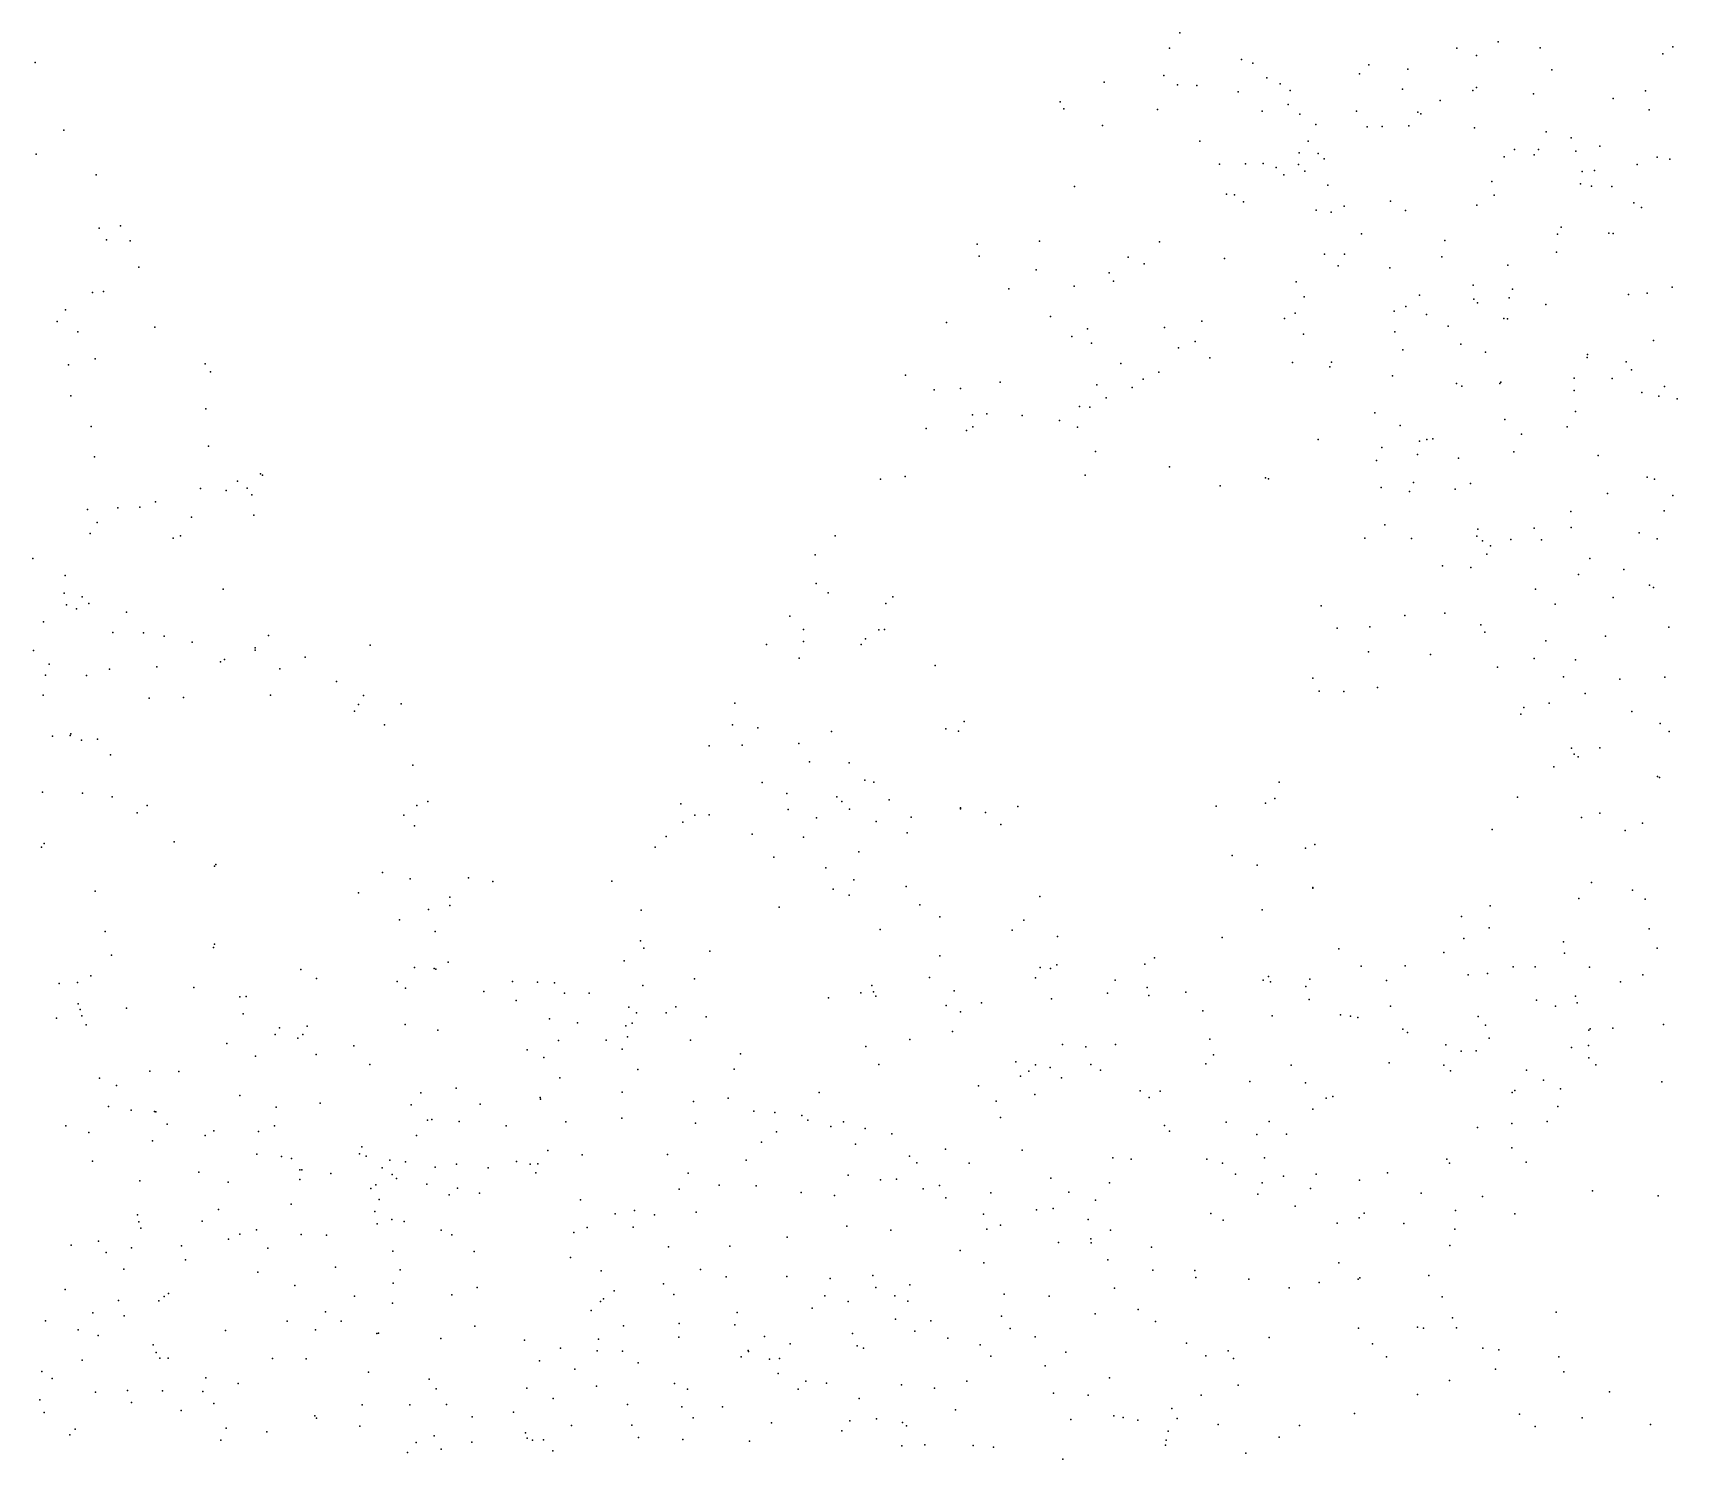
# Model space of a CAD drawing. Header units: millimetres. Extents: x -0.85 to 0.86, y -0.5 to 0.99.
# Drawn here: x -0.4255 to 0.003, y -0.1281 to 0.2436 of the extents above; entities that cross this region are included whole.
import ezdxf

# ---------------------------------------------------------------- set-up
doc = ezdxf.new("R2010")
doc.units = ezdxf.units.MM
doc.header["$PDSIZE"] = 1

msp = doc.modelspace()

# ---------------------------------------------------------------- linework, layer by layer
for p in [(-0.1266, 0.2436, 0.75295), (-0.04362, 0.24129, 0.94922), (-0.42487, 0.23588, 0.00003), (-0.1293, 0.23961, 0.80347), (-0.11053, 0.2367, 0.85641), (-0.05439, 0.23963, 0.99923), (-0.04927, 0.23771, 0.94511), (-0.03264, 0.2397, 0.94345), (-0.00068, 0.23815, 1.13983), (0.00191, 0.23999, 1.12517), (-0.13074, 0.23249, 0.78516), (-0.10753, 0.23568, 0.86225), (-0.10389, 0.2319, 0.85915), (-0.07977, 0.2329, 0.78516), (-0.07727, 0.2353, 0.7853), (-0.06718, 0.23418, 0.75883), (-0.02963, 0.23398, 1.0676), (-0.14632, 0.23072, 0.75073), (-0.1272, 0.23002, 0.77941), (-0.12215, 0.22989, 0.76472), (-0.11132, 0.22825, 0.84864), (-0.10045, 0.23035, 0.85282), (-0.09782, 0.22856, 0.76184), (-0.06851, 0.22894, 0.76766), (-0.05021, 0.22861, 0.99024), (-0.04923, 0.22933, 0.99266), (-0.03437, 0.22773, 1.03126), (-0.00518, 0.22849, 1.12623), (-0.15777, 0.22565, 0.75148), (-0.15677, 0.22384, 0.75635), (-0.13237, 0.22367, 0.75028), (-0.10513, 0.22323, 0.75026), (-0.09833, 0.22491, 0.75001), (-0.08055, 0.22318, 0.93833), (-0.06457, 0.22291, 0.75147), (-0.0587, 0.22596, 1.00784), (-0.01362, 0.22653, 1.05432), (-0.00425, 0.22354, 1.14917), (-0.14672, 0.21943, 0.75201), (-0.09531, 0.22238, 0.84822), (-0.09114, 0.21974, 0.75293), (-0.07778, 0.21908, 0.95145), (-0.07383, 0.2192, 0.75078), (-0.06692, 0.21937, 0.99324), (-0.06372, 0.22252, 0.75005), (-0.04976, 0.21883, 1.03146), (-0.41743, 0.21828, 0.00591), (-0.12139, 0.2154, 0.84378), (-0.09316, 0.2154, 0.84531), (-0.03108, 0.21785, 0.93757), (-0.02458, 0.21624, 0.9533), (-0.42463, 0.21201, 0), (-0.09546, 0.2123, 0.86206), (-0.09051, 0.21212, 0.93788), (-0.08895, 0.21073, 0.84678), (-0.04203, 0.21126, 1.0022), (-0.03937, 0.21318, 0.99664), (-0.03418, 0.21177, 0.98804), (-0.0331, 0.21317, 0.98438), (-0.02333, 0.21276, 0.94226), (-0.01707, 0.21403, 0.94122), (-0.00216, 0.21121, 1.14922), (0.00113, 0.21072, 1.18071), (-0.409, 0.20661, 0), (-0.11626, 0.2094, 0.84416), (-0.10946, 0.20943, 0.89667), (-0.10488, 0.20957, 0.89559), (-0.10145, 0.20854, 0.85309), (-0.09943, 0.20662, 0.8438), (-0.0956, 0.20926, 0.86207), (-0.09401, 0.20753, 0.94047), (-0.02173, 0.20744, 0.96099), (-0.01849, 0.20776, 1.13093), (-0.00739, 0.20932, 1.12601), (-0.15403, 0.20358, 0.75049), (-0.1144, 0.20156, 0.89063), (-0.11229, 0.20143, 0.89072), (-0.08803, 0.20394, 0.96536), (-0.04528, 0.20488, 0.98511), (-0.02217, 0.20426, 1.12811), (-0.0193, 0.20367, 1.12651), (-0.01393, 0.20356, 1.12538), (-0.10995, 0.19956, 0.91489), (-0.09102, 0.19736, 0.96693), (-0.08373, 0.19845, 0.84416), (-0.07163, 0.19975, 0.96094), (-0.06773, 0.19731, 0.94933), (-0.04915, 0.19867, 0.75787), (-0.04465, 0.20132, 0.94049), (-0.00824, 0.19932, 1.17848), (-0.00621, 0.19807, 1.17794), (-0.40266, 0.19328, 0.00513), (-0.08715, 0.19685, 0.93897), (-0.02719, 0.19296, 1.13828), (-0.4082, 0.19268, 0.00376), (-0.40635, 0.1897, 0.01904), (-0.40014, 0.18937, 0.00003), (-0.16314, 0.18929, 0.79111), (-0.13189, 0.18915, 0.85565), (-0.07926, 0.19126, 0.8565), (-0.05751, 0.18945, 0.9375), (-0.02811, 0.19116, 1.13686), (-0.01479, 0.19141, 1.1722), (-0.01359, 0.19134, 1.17741), (-0.17939, 0.18852, 0.7511), (-0.17888, 0.18542, 0.75493), (-0.14002, 0.18514, 0.85844), (-0.11491, 0.18478, 0.92371), (-0.08888, 0.18596, 0.84485), (-0.08363, 0.18593, 0.86208), (-0.05831, 0.18522, 0.7892), (-0.0284, 0.18646, 1.14405), (-0.39793, 0.1825, 0.00734), (-0.16403, 0.18186, 0.7744), (-0.14499, 0.1811, 0.8467), (-0.13582, 0.18343, 0.87021), (-0.08527, 0.18287, 0.84449), (-0.07186, 0.1824, 0.84963), (-0.04111, 0.18302, 0.76538), (-0.40999, 0.17595, 0.02365), (-0.40712, 0.17622, 0.02358), (-0.17115, 0.17685, 0.76478), (-0.15412, 0.17758, 0.76172), (-0.14382, 0.17887, 0.75258), (-0.09623, 0.17872, 0.91049), (-0.05009, 0.17785, 0.75032), (-0.03985, 0.17683, 1.12516), (-0.00477, 0.17579, 1.17778), (0.00179, 0.17736, 1.21881), (-0.09413, 0.1748, 0.84375), (-0.06767, 0.17226, 0.85484), (-0.06407, 0.1752, 0.75324), (-0.04993, 0.17423, 0.75296), (-0.049, 0.17324, 0.75221), (-0.04077, 0.17452, 1.13091), (-0.03121, 0.17279, 0.7505), (-0.00963, 0.1754, 1.17339), (-0.41919, 0.16835, 0.00003), (-0.41701, 0.1714, 0.00587), (-0.18739, 0.16809, 0.75), (-0.16024, 0.16969, 0.81156), (-0.12087, 0.16846, 0.84522), (-0.0993, 0.16917, 0.84709), (-0.09647, 0.17057, 0.84382), (-0.07072, 0.17108, 0.84375), (-0.06226, 0.17022, 0.8439), (-0.05667, 0.16716, 0.82068), (-0.04213, 0.16916, 1.1368), (-0.0412, 0.16903, 1.13695), (-0.41377, 0.16572, 0.02368), (-0.39375, 0.16692, 0.0132), (-0.15475, 0.16448, 0.84674), (-0.15059, 0.16646, 0.79725), (-0.13053, 0.16684, 0.87526), (-0.12253, 0.16313, 0.86169), (-0.0943, 0.16508, 0.86457), (-0.07051, 0.16566, 0.87165), (-0.00314, 0.16345, 1.2454), (-0.40929, 0.15866, 0.00499), (-0.14958, 0.16269, 0.79688), (-0.1269, 0.16153, 0.85767), (-0.11873, 0.15893, 0.84712), (-0.06841, 0.16103, 0.85547), (-0.05335, 0.16244, 0.83203), (-0.04692, 0.16035, 1.13731), (-0.02038, 0.15902, 0.75149), (-0.02031, 0.15979, 0.75001), (-0.41623, 0.1571, 0.09451), (-0.38063, 0.15737, 0.00256), (-0.37925, 0.15527, 0.00021), (-0.19807, 0.15436, 0.75018), (-0.14191, 0.15744, 0.75005), (-0.13205, 0.15515, 0.76538), (-0.09724, 0.15769, 0.84375), (-0.08749, 0.15655, 0.84451), (-0.08706, 0.15779, 0.75114), (-0.0102, 0.1579, 1.21894), (-0.00886, 0.1558, 1.21894), (-0.19058, 0.15056, 0.77381), (-0.18373, 0.1509, 0.75674), (-0.17337, 0.15258, 0.82064), (-0.14816, 0.15186, 0.8123), (-0.13898, 0.15117, 0.75375), (-0.13615, 0.15332, 0.77344), (-0.07112, 0.15422, 0.80249), (-0.05447, 0.15221, 1.13015), (-0.05308, 0.1515, 1.125), (-0.04318, 0.15225, 0.82076), (-0.0429, 0.15256, 0.79697), (-0.02381, 0.15359, 0.75003), (-0.02378, 0.15041, 0.75555), (-0.01391, 0.15353, 1.23108), (-0.00027, 0.1514, 1.26865), (-0.41565, 0.14897, 0.10547), (-0.15275, 0.14618, 0.81352), (-0.15003, 0.14601, 0.80862), (-0.14581, 0.14852, 0.81009), (-0.00614, 0.14983, 1.21973), (-0.0017, 0.14892, 1.27218), (0.00304, 0.14826, 1.26746), (-0.38046, 0.14564, 0.00221), (-0.18057, 0.14402, 0.79716), (-0.1769, 0.14428, 0.75367), (-0.1677, 0.14387, 0.80441), (-0.15794, 0.1426, 0.7999), (-0.0757, 0.14453, 0.80308), (-0.04189, 0.1428, 0.75056), (-0.02344, 0.14493, 0.77345), (-0.41032, 0.14103, 0.09496), (-0.19272, 0.14052, 0.7874), (-0.18216, 0.14, 0.7771), (-0.18056, 0.14092, 0.7975), (-0.1532, 0.14084, 0.79688), (-0.09048, 0.13759, 0.75037), (-0.06915, 0.14124, 0.75587), (-0.06409, 0.13718, 1.12656), (-0.06216, 0.1376, 0.75195), (-0.06059, 0.13783, 1.13123), (-0.03751, 0.13899, 0.75458), (-0.02557, 0.14091, 1.21876), (-0.40947, 0.13311, 0.09532), (-0.37971, 0.13586, 0.02391), (-0.14855, 0.13453, 0.76978), (-0.07388, 0.13556, 0.77939), (-0.06463, 0.13374, 0.76193), (-0.03949, 0.13437, 0.77369), (-0.01754, 0.13348, 0.76198), (-0.36619, 0.12864, 0.00395), (-0.1293, 0.13054, 0.75673), (-0.07533, 0.13213, 0.75367), (-0.05395, 0.13273, 1.15964), (-0.38182, 0.12485, 0.037), (-0.3751, 0.12437, 0.03565), (-0.37217, 0.12675, 0.02563), (-0.36967, 0.1249, 0.00037), (-0.36563, 0.12832, 0.00298), (-0.20458, 0.12731, 0.75005), (-0.19813, 0.12801, 0.75807), (-0.15126, 0.12836, 0.75119), (-0.11609, 0.12558, 0.75073), (-0.10425, 0.1276, 0.75321), (-0.10345, 0.12733, 0.75587), (-0.07411, 0.12515, 0.75002), (-0.06566, 0.12639, 0.75307), (-0.05484, 0.12471, 1.16977), (-0.05083, 0.12617, 1.1611), (-0.00474, 0.12783, 0.75735), (-0.00282, 0.12725, 1.30152), (-0.39359, 0.12134, 0.00074), (-0.36847, 0.12319, 0.00627), (-0.06674, 0.12404, 1.13379), (-0.01507, 0.12359, 1.27297), (0.00197, 0.12299, 1.30078), (-0.41127, 0.1194, 0.09376), (-0.40873, 0.11596, 0.12021), (-0.40341, 0.11978, 0.1184), (-0.39766, 0.11997, 0.10209), (-0.38416, 0.11735, 0.02362), (-0.36794, 0.11792, 0.02344), (-0.02463, 0.11886, 1.22256), (-0.00034, 0.11907, 1.31992), (-0.41055, 0.11314, 0.14695), (-0.38891, 0.1119, 0.00314), (-0.38703, 0.11249, 0.00933), (-0.21637, 0.11252, 0.76465), (-0.07839, 0.11192, 1.12817), (-0.07316, 0.11536, 1.12537), (-0.06618, 0.11184, 1.12514), (-0.04917, 0.11245, 1.125), (-0.04891, 0.11428, 1.13092), (-0.04028, 0.11159, 1.21917), (-0.03425, 0.11447, 1.13383), (-0.03229, 0.11145, 1.12573), (-0.02461, 0.11467, 1.24633), (-0.00681, 0.11327, 1.27716), (-0.00213, 0.11177, 1.32458), (-0.22162, 0.10759, 0.76282), (-0.04765, 0.11119, 1.17411), (-0.04658, 0.1077, 1.17265), (-0.04557, 0.10987, 1.12647), (-0.42551, 0.10665, 0.09389), (-0.05813, 0.1047, 1.17208), (-0.05072, 0.10427, 1.17655), (-0.01969, 0.10659, 1.24832), (-0.01087, 0.10372, 1.23049), (-0.41713, 0.1022, 0.11794), (-0.37594, 0.09864, 0.07327), (-0.22132, 0.10011, 0.77345), (-0.03387, 0.09865, 1.22467), (-0.02264, 0.10244, 1.24256), (-0.00412, 0.09966, 1.33924), (-0.0031, 0.09904, 1.33897), (-0.41738, 0.0976, 0.18769), (-0.41678, 0.09451, 0.1875), (-0.41267, 0.09662, 0.00112), (-0.41094, 0.09487, 0.09668), (-0.21822, 0.09765, 0.78656), (-0.20317, 0.09485, 0.75952), (-0.20133, 0.09664, 0.75256), (-0.02875, 0.09473, 1.21875), (-0.01359, 0.09648, 1.31914), (-0.42274, 0.09009, 0.21314), (-0.41417, 0.09348, 0.00009), (-0.40108, 0.09266, 0.00254), (-0.22821, 0.09154, 0.75149), (-0.0897, 0.09426, 1.12555), (-0.06791, 0.09171, 1.18511), (-0.05746, 0.09239, 1.21185), (-0.40468, 0.08735, 0.02972), (-0.39665, 0.08721, 0.00027), (-0.39132, 0.08634, 0.07124), (-0.36409, 0.08655, 0.00018), (-0.22466, 0.0881, 0.77977), (-0.20499, 0.08798, 0.76182), (-0.20356, 0.08811, 0.76179), (-0.08558, 0.08843, 1.13239), (-0.07706, 0.08879, 1.13086), (-0.04811, 0.08936, 1.20525), (-0.04707, 0.0874, 1.17188), (-0.0156, 0.08639, 1.12525), (0.00089, 0.08868, 1.35941), (-0.42536, 0.08261, 0.20037), (-0.38401, 0.08476, 0.04912), (-0.36755, 0.08275, 0.06045), (-0.36754, 0.08329, 0.06236), (-0.33757, 0.084, 0.00038), (-0.23426, 0.08416, 0.76511), (-0.22468, 0.08497, 0.75296), (-0.20959, 0.08418, 0.75002), (-0.20851, 0.0857, 0.75294), (-0.07738, 0.08224, 1.17337), (-0.06127, 0.08157, 1.18085), (-0.03113, 0.08511, 1.17195), (-0.42124, 0.07905, 0.19027), (-0.40555, 0.07776, 0.04406), (-0.39322, 0.07838, 0.04762), (-0.37657, 0.07969, 0.05056), (-0.37557, 0.0803, 0.05202), (-0.36118, 0.07786, 0.00098), (-0.3545, 0.08089, 0.03539), (-0.22578, 0.08067, 0.75707), (-0.19031, 0.07869, 0.75128), (-0.04374, 0.07828, 1.17226), (-0.0342, 0.08052, 1.17773), (-0.02346, 0.08018, 1.31865), (-0.42226, 0.07617, 0.00304), (-0.4115, 0.07612, 0.03518), (-0.34638, 0.07455, 0.0293), (-0.09187, 0.07545, 1.12837), (-0.07502, 0.073, 1.15431), (-0.02654, 0.07575, 1.3125), (-0.01189, 0.0752, 1.12778), (-0.00013, 0.0757, 1.38433), (-0.4228, 0.07096, 0.01328), (-0.3952, 0.07017, 0.01201), (-0.38629, 0.07038, 0.00298), (-0.36354, 0.07099, 0.02491), (-0.34064, 0.06857, 0.0176), (-0.33931, 0.07094, 0.02417), (-0.32954, 0.06873, 0.00002), (-0.24258, 0.06889, 0.75737), (-0.09029, 0.07201, 1.14858), (-0.08385, 0.07194, 1.1522), (-0.0303, 0.06892, 1.31561), (-0.02095, 0.0714, 1.12528), (-0.34165, 0.06683, 0.00222), (-0.03766, 0.06606, 1.12683), (-0.03694, 0.06778, 1.1397), (-0.00877, 0.06674, 1.13099), (-0.42039, 0.06028, 0.24683), (-0.41578, 0.06051, 0.23889), (-0.41561, 0.06088, 0.18791), (-0.33387, 0.06322, 0.00159), (-0.24318, 0.06327, 0.77108), (-0.23656, 0.06248, 0.75526), (-0.21736, 0.06151, 0.83858), (-0.18755, 0.06219, 0.76782), (-0.18423, 0.06159, 0.75314), (-0.18281, 0.06416, 0.75149), (-0.00141, 0.06363, 1.40076), (0.00099, 0.06149, 1.40039), (-0.41284, 0.05927, 0.19629), (-0.4087, 0.05948, 0.19952), (-0.24921, 0.05779, 0.75917), (-0.24068, 0.05797, 0.75074), (-0.22591, 0.0584, 0.82045), (-0.02445, 0.05714, 1.31546), (-0.01713, 0.05724, 1.31691), (-0.40532, 0.05541, 0.21992), (-0.32651, 0.05277, 0.00593), (-0.22305, 0.05363, 0.80374), (-0.21275, 0.05333, 0.79694), (-0.02907, 0.05235, 1.33604), (-0.02383, 0.05559, 1.33705), (-0.02278, 0.05493, 1.31323), (-0.23547, 0.04822, 0.77381), (-0.20869, 0.0488, 0.84384), (-0.20634, 0.04831, 0.75056), (-0.10067, 0.04832, 1.12628), (-0.00206, 0.04983, 1.41962), (-0.00155, 0.04952, 1.41949), (-0.423, 0.04575, 0.19136), (-0.41255, 0.04544, 0.21687), (-0.40484, 0.0445, 0.22268), (-0.32257, 0.04329, 0.01211), (-0.22901, 0.04537, 0.75661), (-0.21594, 0.04449, 0.86866), (-0.21462, 0.0433, 0.85547), (-0.20234, 0.04368, 0.76486), (-0.10178, 0.04405, 1.1309), (-0.03853, 0.0444, 1.31543), (-0.3983, 0.04031, 0.18829), (-0.39575, 0.04223, 0.21481), (-0.32884, 0.03972, 0.00078), (-0.32545, 0.04227, 0.02717), (-0.2566, 0.04269, 0.76666), (-0.25302, 0.03969, 0.77422), (-0.24923, 0.03981, 0.77348), (-0.22864, 0.04119, 0.76218), (-0.22127, 0.03904, 0.75), (-0.21268, 0.0413, 0.85018), (-0.19661, 0.03919, 0.77381), (-0.18377, 0.04164, 0.78118), (-0.18377, 0.04138, 0.78023), (-0.17725, 0.04044, 0.76769), (-0.16878, 0.042, 0.75019), (-0.11713, 0.04208, 1.13256), (-0.10425, 0.04285, 1.12647), (-0.02187, 0.03914, 1.33613), (-0.0171, 0.04026, 1.33887), (-0.32604, 0.03697, 0.02392), (-0.25607, 0.03786, 0.76761), (-0.23806, 0.03473, 0.75897), (-0.20575, 0.03806, 0.76759), (-0.1976, 0.03508, 0.756), (-0.17319, 0.03727, 0.76465), (-0.04514, 0.036, 1.32429), (-0.01047, 0.0357, 1.31264), (-0.00595, 0.0376, 1.31389), (-0.42327, 0.03134, 0.28272), (-0.42257, 0.03236, 0.19082), (-0.38871, 0.03273, 0.19044), (-0.26333, 0.03138, 0.75038), (-0.26045, 0.03417, 0.75421), (-0.22466, 0.03394, 0.75806), (-0.21019, 0.03014, 0.87341), (-0.09378, 0.03109, 1.13391), (-0.09141, 0.03208, 1.12574), (-0.37817, 0.02646, 0.19044), (-0.37786, 0.02686, 0.19126), (-0.23241, 0.02875, 0.84743), (-0.21882, 0.02597, 0.89137), (-0.11296, 0.0292, 1.16023), (-0.10638, 0.02666, 1.14847), (-0.33438, 0.02474, 0.02719), (-0.32717, 0.02316, 0.05274), (-0.31195, 0.02341, 0.02089), (-0.30562, 0.02245, 0.00157), (-0.27457, 0.02253, 0.75022), (-0.2115, 0.02287, 0.84568), (-0.01926, 0.0222, 1.40772), (-0.40929, 0.01988, 0.28356), (-0.34062, 0.01943, 0.0003), (-0.3168, 0.01837, 0.00597), (-0.2169, 0.02043, 0.90568), (-0.21279, 0.01887, 0.84414), (-0.19788, 0.02111, 0.8574), (-0.16302, 0.01848, 0.76196), (-0.09189, 0.02082, 1.14059), (-0.09189, 0.02069, 1.14011), (-0.02257, 0.018, 1.41215), (-0.00855, 0.02013, 1.41943), (-0.00524, 0.01785, 1.40632), (-0.32241, 0.01509, 0.05937), (-0.31681, 0.01619, 0.00003), (-0.26693, 0.01497, 0.7648), (-0.23102, 0.0157, 0.84384), (-0.19436, 0.01637, 0.84522), (-0.18908, 0.01323, 0.84522), (-0.1051, 0.01507, 1.18671), (-0.05319, 0.01333, 1.32424), (-0.0457, 0.01604, 1.31287), (-0.40666, 0.00935, 0.2888), (-0.32999, 0.0124, 0.05276), (-0.32062, 0.00935, 0.05091), (-0.20465, 0.00994, 0.89178), (-0.17031, 0.00972, 0.75015), (-0.16719, 0.01237, 0.7636), (-0.04594, 0.01034, 1.32006), (-0.00428, 0.01006, 1.45972), (-0.37845, 0.00523, 0.22313), (-0.37821, 0.00606, 0.21686), (-0.26717, 0.00693, 0.77749), (-0.26629, 0.00504, 0.77354), (-0.15841, 0.00809, 0.75002), (-0.11551, 0.00785, 1.17192), (-0.08515, 0.00486, 1.12508), (-0.05255, 0.00753, 1.34335), (-0.02659, 0.00667, 1.41212), (-0.00214, 0.00503, 1.47986), (-0.40498, 0.00326, 0.29682), (-0.326, 0.00001, 0.08817), (-0.31731, 0.00143, 0.07113), (-0.27138, 0.00174, 0.79178), (-0.24906, 0.00427, 0.84428), (-0.18911, 0.00303, 0.85843), (-0.163, 0, 0.79408), (-0.15865, 0.00072, 0.78557), (-0.13569, 0.00087, 1.14589), (-0.13315, 0.00252, 1.13677), (-0.07933, 0.00036, 1.14278), (-0.06784, 0.00043, 1.32295), (-0.05775, 0.00392, 1.33596), (-0.03966, 0.00018, 1.32139), (-0.03392, 0.00022, 1.41147), (-0.02627, 0.00377, 1.42168), (-0.01983, 0.00009, 1.4107), (-0.41867, -0.00416, 0.34369), (-0.41391, -0.00388, 0.32817), (-0.41044, -0.00219, 0.2959), (-0.35564, -0.00053, 0.01209), (-0.35162, -0.00285, 0.02711), (-0.33054, -0.0036, 0.08286), (-0.32091, -0.00029, 0.0841), (-0.3205, -0.00043, 0.08331), (-0.30054, -0.00363, 0.01211), (-0.29399, -0.00377, 0.01209), (-0.28956, -0.00399, 0.00596), (-0.25304, -0.00293, 0.75001), (-0.19178, -0.0026, 0.85931), (-0.1642, -0.00268, 0.78663), (-0.16025, -0.00022, 0.79166), (-0.14345, -0.00333, 0.7516), (-0.10485, -0.00329, 1.19678), (-0.10343, -0.00236, 1.20727), (-0.1029, -0.00372, 1.20703), (-0.09267, -0.00301, 1.17345), (-0.07272, -0.00335, 1.13124), (-0.05145, -0.00186, 1.35352), (-0.04634, -0.00151, 1.33672), (-0.01172, -0.00375, 1.45313), (-0.00586, -0.00188, 1.47657), (-0.38356, -0.00521, 0.21863), (-0.37157, -0.0076, 0.21094), (-0.36989, -0.00757, 0.21135), (-0.3284, -0.00537, 0.07325), (-0.30801, -0.00625, 0.00468), (-0.29953, -0.00856, 0.03149), (-0.28691, -0.00666, 0.0032), (-0.28051, -0.00668, 0.77684), (-0.26649, -0.00465, 0.77935), (-0.21812, -0.00786, 0.94455), (-0.2097, -0.00658, 0.89355), (-0.20685, -0.00472, 0.91455), (-0.20638, -0.00629, 0.90291), (-0.2058, -0.00744, 0.91406), (-0.18535, -0.00603, 0.8469), (-0.16, -0.00816, 0.79766), (-0.14545, -0.0067, 0.76247), (-0.13509, -0.00516, 1.15449), (-0.13467, -0.00725, 1.15741), (-0.12499, -0.00644, 1.18378), (-0.09374, -0.00495, 1.18397), (-0.0929, -0.00833, 1.19094), (-0.03363, -0.00846, 1.31544), (-0.02344, -0.0075, 1.40626), (-0.4137, -0.00943, 0.32909), (-0.41321, -0.01096, 0.33989), (-0.41277, -0.01257, 0.30583), (-0.40114, -0.01061, 0.3078), (-0.3707, -0.01205, 0.1938), (-0.27019, -0.01032, 0.80899), (-0.26822, -0.0118, 0.75046), (-0.26049, -0.0118, 0.75305), (-0.25795, -0.01028, 0.76174), (-0.18747, -0.00991, 0.86794), (-0.18374, -0.01157, 0.86749), (-0.17823, -0.00922, 0.7684), (-0.12055, -0.01124, 1.18379), (-0.10249, -0.01262, 1.18068), (-0.08466, -0.01229, 1.17529), (-0.08209, -0.01266, 1.16309), (-0.07166, -0.01005, 1.32862), (-0.04878, -0.01272, 1.31983), (-0.02863, -0.01007, 1.4297), (-0.02298, -0.00922, 1.43264), (-0.41939, -0.01317, 0.28711), (-0.41159, -0.01489, 0.32813), (-0.36121, -0.01574, 0.00038), (-0.35399, -0.01526, 0.18791), (-0.32844, -0.01487, 0.10584), (-0.31999, -0.01632, 0.09531), (-0.29089, -0.0134, 0.02495), (-0.28354, -0.01444, 0.00607), (-0.27098, -0.01522, 0.75001), (-0.26933, -0.01449, 0.81482), (-0.24998, -0.01288, 0.86756), (-0.1858, -0.01667, 0.88187), (-0.08016, -0.013, 1.16183), (-0.06844, -0.01605, 1.13489), (-0.06727, -0.01692, 1.13089), (-0.04689, -0.015, 1.31252), (-0.01996, -0.0163, 1.43564), (-0.01964, -0.01601, 1.43427), (-0.01367, -0.01582, 1.41733), (-0.00048, -0.01488, 1.45313), (-0.37495, -0.01982, 0.23587), (-0.36237, -0.01743, 0.00625), (-0.35647, -0.01844, 0.0368), (-0.35514, -0.01747, 0.04065), (-0.34188, -0.02037, 0.02377), (-0.2885, -0.01901, 0.00113), (-0.27608, -0.01895, 0.80869), (-0.27191, -0.02131, 0.79697), (-0.27056, -0.01808, 0.82379), (-0.25413, -0.01892, 0.86756), (-0.20844, -0.02062, 0.94485), (-0.19691, -0.01875, 0.84384), (-0.15719, -0.02007, 0.80471), (-0.1511, -0.02064, 1.13676), (-0.14332, -0.02009, 1.15723), (-0.11879, -0.0187, 1.21923), (-0.05726, -0.02013, 1.3594), (-0.04596, -0.01845, 1.36528), (-0.02451, -0.02086, 1.31324), (-0.02003, -0.0203, 1.43853), (-0.36748, -0.02314, 0.23498), (-0.35169, -0.02264, 0.19721), (-0.3377, -0.02524, 0.01801), (-0.29665, -0.02143, 0.75591), (-0.2923, -0.02345, 0.00011), (-0.2411, -0.02249, 0.86757), (-0.20498, -0.02523, 0.86135), (-0.16932, -0.02458, 0.85057), (-0.16418, -0.02533, 0.82617), (-0.14974, -0.02529, 0.7973), (-0.11981, -0.02509, 1.13672), (-0.11781, -0.02275, 1.13673), (-0.09756, -0.02545, 1.13966), (-0.07199, -0.0248, 1.12657), (-0.05772, -0.02548, 1.38824), (-0.05326, -0.02176, 1.38968), (-0.04937, -0.02174, 1.35979), (-0.02, -0.0235, 1.41138), (-0.01817, -0.02535, 1.41817), (-0.40817, -0.02879, 0.19922), (-0.39502, -0.027, 0.2813), (-0.38747, -0.02712, 0.28787), (-0.28814, -0.02873, 0.00318), (-0.26784, -0.02654, 0.82051), (-0.24276, -0.02645, 0.75074), (-0.16806, -0.02833, 0.84962), (-0.16594, -0.02698, 0.8454), (-0.16032, -0.02601, 0.82366), (-0.1574, -0.02877, 1.13242), (-0.14722, -0.02676, 1.1382), (-0.1083, -0.0297, 1.26311), (-0.05602, -0.02694, 1.39473), (-0.03623, -0.02674, 1.41943), (-0.03182, -0.02939, 1.40702), (-0.00096, -0.02977, 1.40625), (-0.40373, -0.03074, 0.2813), (-0.3716, -0.03333, 0.26374), (-0.32435, -0.03266, 0.13501), (-0.31514, -0.03143, 0.09393), (-0.29329, -0.03383, 0.76568), (-0.27188, -0.03252, 0.83991), (-0.2443, -0.03403, 0.77344), (-0.22054, -0.03258, 0.9617), (-0.17908, -0.03082, 0.79859), (-0.16437, -0.03309, 0.83794), (-0.13687, -0.0321, 0.76978), (-0.13454, -0.03385, 0.76178), (-0.13173, -0.03224, 0.76557), (-0.09377, -0.03001, 1.12505), (-0.08844, -0.03408, 1.31837), (-0.08666, -0.03358, 1.31836), (-0.03992, -0.0326, 1.37129), (-0.03927, -0.03203, 1.36854), (-0.02735, -0.03165, 1.33466), (-0.40584, -0.03625, 0.2179), (-0.39988, -0.03721, 0.2348), (-0.39382, -0.03751, 0.18768), (-0.39348, -0.03763, 0.25289), (-0.36208, -0.03636, 0.19194), (-0.35061, -0.03538, 0.21391), (-0.32689, -0.03575, 0.11765), (-0.30894, -0.03561, 0.75075), (-0.29318, -0.03433, 0.76191), (-0.25335, -0.03492, 0.79743), (-0.23758, -0.03739, 0.93846), (-0.23211, -0.03781, 0.75154), (-0.22509, -0.03856, 0.9624), (-0.17447, -0.03486, 0.79688), (-0.09192, -0.03689, 1.23056), (-0.02808, -0.03624, 1.33631), (-0.41688, -0.04123, 0.3897), (-0.39051, -0.04078, 0.25215), (-0.37831, -0.04256, 0.00005), (-0.36669, -0.0427, 0.18757), (-0.36254, -0.04128, 0.25087), (-0.32263, -0.03978, 0.14136), (-0.32155, -0.03963, 0.14392), (-0.31438, -0.04013, 0.10941), (-0.30219, -0.04129, 0.77352), (-0.28664, -0.04018, 0.81447), (-0.27203, -0.0393, 0.00624), (-0.2528, -0.04052, 0.79834), (-0.23169, -0.04284, 0.75075), (-0.22353, -0.03974, 0.94339), (-0.21756, -0.04146, 0.99693), (-0.21422, -0.04019, 0.99051), (-0.20856, -0.04194, 0.94351), (-0.17333, -0.03906, 0.82031), (-0.13057, -0.04121, 0.7738), (-0.12922, -0.04262, 0.77435), (-0.11451, -0.04027, 1.21879), (-0.10329, -0.04014, 1.22097), (-0.04902, -0.04172, 1.12647), (-0.04005, -0.04061, 1.37706), (-0.03086, -0.04014, 1.33887), (-0.41092, -0.04296, 0.38203), (-0.39437, -0.04516, 0.2344), (-0.3806, -0.04376, 0.0143), (-0.33981, -0.04675, 0.1941), (-0.32553, -0.04377, 0.15247), (-0.23561, -0.0455, 0.77345), (-0.2111, -0.04605, 0.93971), (-0.2016, -0.04338, 0.7501), (-0.10652, -0.04351, 1.27936), (-0.09875, -0.04347, 1.21958), (-0.04, -0.047, 1.32276), (-0.40997, -0.05047, 0.2227), (-0.36717, -0.04868, 0.19338), (-0.36074, -0.04924, 0.19049), (-0.35809, -0.04974, 0.21974), (-0.34037, -0.04857, 0.18752), (-0.33863, -0.04916, 0.20114), (-0.3325, -0.05018, 0.18901), (-0.32835, -0.05066, 0.15234), (-0.31513, -0.05121, 0.14223), (-0.29948, -0.05057, 0.09459), (-0.29586, -0.05123, 0.09386), (-0.29392, -0.0512, 0.77362), (-0.2913, -0.04765, 0.77699), (-0.28236, -0.04882, 0.75116), (-0.2601, -0.04871, 0.75441), (-0.23963, -0.05017, 0.77345), (-0.19706, -0.04915, 0.78044), (-0.19512, -0.05089, 0.77932), (-0.18767, -0.04731, 0.79116), (-0.18151, -0.05095, 0.78232), (-0.1677, -0.04763, 1.12793), (-0.14399, -0.0496, 0.75314), (-0.13922, -0.04994, 0.78522), (-0.11952, -0.04993, 0.75021), (-0.11544, -0.05095, 1.27648), (-0.10451, -0.04961, 1.28083), (-0.05698, -0.04994, 1.13682), (-0.05631, -0.05095, 1.14881), (-0.03633, -0.05071, 1.33634), (-0.39766, -0.05563, 0.1905), (-0.38223, -0.05334, 0.02383), (-0.35591, -0.05268, 0.21689), (-0.35591, -0.05528, 0.0949), (-0.35539, -0.05269, 0.21609), (-0.34789, -0.0537, 0.2139), (-0.33443, -0.05222, 0.14667), (-0.33187, -0.05396, 0.1908), (-0.33075, -0.055, 0.19126), (-0.32063, -0.05202, 0.14732), (-0.30681, -0.05218, 0.78003), (-0.29445, -0.05352, 0.77639), (-0.25469, -0.05359, 0.77638), (-0.21303, -0.05413, 1.00966), (-0.20459, -0.05531, 0.76908), (-0.20043, -0.05513, 0.76305), (-0.1602, -0.05489, 1.14849), (-0.11204, -0.05389, 1.28945), (-0.09956, -0.05437, 1.26563), (-0.09105, -0.05388, 1.32504), (-0.07973, -0.05545, 1.22754), (-0.07245, -0.05348, 1.33887), (-0.37465, -0.0559, 0.18855), (-0.33745, -0.05762, 0.19993), (-0.33611, -0.05667, 0.19924), (-0.32282, -0.05643, 0.16993), (-0.31701, -0.05921, 0.75952), (-0.31481, -0.05754, 0.76483), (-0.30909, -0.0588, 0.1412), (-0.25705, -0.05775, 0.00444), (-0.2466, -0.05668, 0.94208), (-0.237, -0.0569, 0.75745), (-0.22525, -0.05862, 0.75586), (-0.2166, -0.05941, 1.02622), (-0.19344, -0.05771, 0.75), (-0.18917, -0.05681, 0.9516), (-0.1758, -0.0587, 1.13018), (-0.15552, -0.05854, 0.76181), (-0.14494, -0.05614, 0.75005), (-0.10628, -0.05906, 1.30078), (-0.10507, -0.05615, 1.2936), (-0.0925, -0.05762, 1.32576), (-0.06364, -0.05877, 1.31404), (-0.04771, -0.05967, 1.14846), (-0.01902, -0.05819, 1.32468), (-0.00193, -0.05953, 1.3125), (-0.37709, -0.06302, 0.04296), (-0.35816, -0.06163, 0.09719), (-0.33637, -0.06354, 0.14887), (-0.33527, -0.06043, 0.19193), (-0.28274, -0.06057, 0.75079), (-0.27374, -0.0642, 0.03955), (-0.26872, -0.06328, 0.03534), (-0.25259, -0.06377, 0.93899), (-0.18754, -0.06002, 0.75009), (-0.17771, -0.06425, 1.12587), (-0.16392, -0.06318, 1.16749), (-0.15956, -0.06277, 1.16199), (-0.14855, -0.06061, 1.13242), (-0.11851, -0.06408, 1.27039), (-0.09651, -0.06218, 1.27158), (-0.07854, -0.06406, 1.23709), (-0.05469, -0.06329, 1.16932), (-0.03927, -0.06423, 1.13147), (-0.39823, -0.06446, 0.3813), (-0.39785, -0.06628, 0.38086), (-0.39735, -0.06789, 0.3754), (-0.38142, -0.06613, 0.02374), (-0.36724, -0.06834, 0.02426), (-0.33581, -0.06676, 0.1648), (-0.33197, -0.06568, 0.17353), (-0.32874, -0.06617, 0.17588), (-0.31909, -0.06842, 0.14064), (-0.281, -0.06771, 0.02664), (-0.26907, -0.06769, 0.02355), (-0.26345, -0.06449, 0.03113), (-0.21334, -0.06742, 1.01172), (-0.20192, -0.06847, 1.0023), (-0.17688, -0.06816, 1.13675), (-0.17331, -0.06716, 1.13672), (-0.15047, -0.06566, 1.12725), (-0.14467, -0.06846, 1.22212), (-0.11526, -0.06587, 1.29934), (-0.08555, -0.0666, 1.21889), (-0.07985, -0.0652, 1.24258), (-0.0682, -0.06675, 1.14111), (-0.0549, -0.06819, 1.17773), (-0.41556, -0.07239, 0.43659), (-0.40838, -0.07128, 0.40473), (-0.38673, -0.07249, 0.01181), (-0.37449, -0.07079, 0.04761), (-0.37159, -0.06949, 0.02357), (-0.35559, -0.06958, 0.11776), (-0.34894, -0.06971, 0.09375), (-0.31631, -0.06965, 0.14105), (-0.28453, -0.06906, 0.0206), (-0.25988, -0.07283, 0.01465), (-0.24387, -0.07264, 0.97417), (-0.22895, -0.07029, 1.00786), (-0.15823, -0.07164, 1.12578), (-0.14975, -0.07071, 1.14669), (-0.14972, -0.07174, 1.14388), (-0.05616, -0.07248, 1.17261), (-0.40642, -0.07426, 0.41478), (-0.39977, -0.07309, 0.00627), (-0.38571, -0.07619, 0.04967), (-0.36429, -0.07316, 0.01174), (-0.3317, -0.07391, 0.15106), (-0.31049, -0.07397, 0.09673), (-0.28537, -0.07556, 0.09558), (-0.18385, -0.07378, 0.96112), (-0.17767, -0.07696, 1.12739), (-0.14535, -0.07621, 1.13061), (-0.13398, -0.07292, 1.25428), (-0.08513, -0.07697, 1.26902), (-0.40179, -0.07862, 0.41126), (-0.36691, -0.07936, 0.09378), (-0.34665, -0.07812, 0.14063), (-0.3298, -0.07875, 0.75221), (-0.27735, -0.07902, 0.05389), (-0.25151, -0.07872, 0.96461), (-0.24484, -0.08061, 0.00043), (-0.22903, -0.08054, 0.93758), (-0.2177, -0.08105, 1.04445), (-0.20658, -0.08027, 0.94194), (-0.13359, -0.0789, 1.2622), (-0.12265, -0.07898, 1.22507), (-0.12242, -0.08081, 1.23065), (-0.10862, -0.08122, 0.77711), (-0.0801, -0.08122, 1.25412), (-0.07969, -0.08084, 1.125), (-0.06171, -0.08029, 1.17774), (-0.41713, -0.08388, 0.38702), (-0.39017, -0.08494, 0.04984), (-0.35725, -0.0829, 0.126), (-0.34168, -0.08562, 0.1079), (-0.33157, -0.08226, 0.09394), (-0.31627, -0.08526, 0.09394), (-0.30975, -0.08337, 0.10728), (-0.27404, -0.08424, 0.07063), (-0.26113, -0.08243, 0.04761), (-0.25844, -0.08523, 0.04871), (-0.21906, -0.08553, 1.05473), (-0.20581, -0.08339, 1.0342), (-0.20084, -0.08557, 0.96094), (-0.19691, -0.08267, 0.97064), (-0.17239, -0.08517, 0.95007), (-0.16066, -0.08563, 1.20191), (-0.14362, -0.08354, 1.24255), (-0.09803, -0.08344, 0.75294), (-0.09025, -0.08206, 1.24228), (-0.40319, -0.08676, 0.0002), (-0.39271, -0.08685, 0.3957), (-0.39127, -0.08575, 0.04738), (-0.34925, -0.08976, 0.09417), (-0.33178, -0.08744, 0.10114), (-0.28001, -0.08935, 0.09376), (-0.27755, -0.08705, 0.10053), (-0.27679, -0.08636, 0.09743), (-0.24191, -0.0899, 0.01318), (-0.22237, -0.08877, 0.94336), (-0.21303, -0.08702, 1.05872), (-0.1975, -0.08695, 0.93916), (-0.13746, -0.0891, 1.12503), (-0.05823, -0.08585, 1.17207), (-0.02845, -0.08985, 1.13677), (-0.42219, -0.09209, 0.37942), (-0.40988, -0.09002, 0.37518), (-0.40169, -0.0908, 0.375), (-0.35922, -0.09216, 0.00181), (-0.34519, -0.09215, 0.00296), (-0.3103, -0.09346, 0.09448), (-0.27161, -0.09339, 0.09451), (-0.25705, -0.09279, 0.05702), (-0.24257, -0.0931, 0.9383), (-0.20069, -0.09161, 1.03162), (-0.19148, -0.09211, 0.93796), (-0.17302, -0.09085, 0.94044), (-0.17082, -0.09407, 1.19716), (-0.14867, -0.09021, 1.17774), (-0.13294, -0.09224, 1.2188), (-0.08, -0.09399, 1.14551), (-0.06463, -0.09373, 1.2188), (-0.06309, -0.09396, 1.17198), (-0.05549, -0.0913, 1.20851), (-0.05449, -0.09387, 1.21729), (-0.41372, -0.09444, 0.00371), (-0.40849, -0.09589, 0.01565), (-0.39413, -0.09829, 0.06089), (-0.37533, -0.09462, 0.08231), (-0.35184, -0.09444, 0.02438), (-0.33588, -0.0954, 0.75678), (-0.3354, -0.09527, 0.75586), (-0.31914, -0.09672, 0.78674), (-0.29737, -0.09712, 0.01172), (-0.2781, -0.09687, 0.04689), (-0.25711, -0.0963, 0.06239), (-0.2348, -0.09616, 1.03134), (-0.22815, -0.09808, 1.04316), (-0.21187, -0.09542, 1.05526), (-0.19567, -0.09476, 1.13096), (-0.18703, -0.09657, 1.13965), (-0.17862, -0.0983, 1.12592), (-0.16431, -0.09626, 1.20868), (-0.12483, -0.09794, 1.12702), (-0.10332, -0.09644, 0.78662), (-0.07635, -0.0981, 1.13236), (-0.41268, -0.10234, 0.47557), (-0.39334, -0.10036, 0.00002), (-0.39241, -0.10178, 0.00031), (-0.39025, -0.10179, 0.05865), (-0.36302, -0.10189, 0.06465), (-0.35424, -0.10202, 0.02454), (-0.29349, -0.10246, 0.04728), (-0.28798, -0.09919, 0.00628), (-0.27843, -0.09987, 0.07044), (-0.27184, -0.09997, 0.94336), (-0.24094, -0.10143, 0.02344), (-0.23904, -0.09985, 0.00041), (-0.239, -0.1001, 0.00296), (-0.23348, -0.10207, 1.04628), (-0.23087, -0.1019, 1.05296), (-0.21065, -0.09859, 1.06358), (-0.20901, -0.09923, 1.06166), (-0.1758, -0.1013, 1.19459), (-0.15627, -0.10021, 1.173), (-0.11979, -0.10117, 0.7676), (-0.11397, -0.09988, 0.77364), (-0.11262, -0.1019, 0.79761), (-0.07267, -0.10142, 1.17267), (-0.0476, -0.09916, 1.17337), (-0.0434, -0.09963, 1.19829), (-0.02776, -0.1015, 1.125), (-0.42316, -0.1053, 0.48095), (-0.42051, -0.10708, 0.00103), (-0.38041, -0.10691, 0.38818), (-0.33799, -0.10542, 0.76186), (-0.28422, -0.10467, 0.0044), (-0.26776, -0.10301, 0.94046), (-0.23125, -0.10583, 0.00037), (-0.16167, -0.1038, 0.95073), (-0.1449, -0.10695, 1.17774), (-0.04426, -0.1047, 1.1727), (-0.02647, -0.10536, 1.14872), (-0.40918, -0.11063, 0.03816), (-0.40086, -0.11025, 0.02611), (-0.39169, -0.11028, 0.00899), (-0.38123, -0.1105, 0.39287), (-0.37198, -0.10839, 0.37502), (-0.32221, -0.10726, 0.75332), (-0.32041, -0.10978, 0.79698), (-0.2968, -0.10966, 0.04491), (-0.27864, -0.10913, 0.04761), (-0.25828, -0.10837, 0.00587), (-0.25489, -0.10992, 0.0002), (-0.22607, -0.10988, 0.0008), (-0.22408, -0.10777, 1.0789), (-0.2187, -0.10832, 1.03275), (-0.19912, -0.10874, 1.03125), (-0.19049, -0.10964, 1.16611), (-0.18209, -0.10776, 1.15009), (-0.15946, -0.1109, 0.95508), (-0.12098, -0.11142, 1.13716), (-0.11134, -0.10883, 0.80869), (-0.06461, -0.11131, 1.12939), (-0.05625, -0.10767, 1.17258), (-0.0146, -0.11061, 1.13247), (-0.42367, -0.11268, 0.00112), (-0.39984, -0.11338, 0.03262), (-0.38688, -0.11542, 0), (-0.37833, -0.11361, 0.40321), (-0.33967, -0.114, 0.01508), (-0.32725, -0.11395, 0.82032), (-0.31772, -0.11388, 0.80567), (-0.28988, -0.11228, 0.0001), (-0.27049, -0.11388, 0.96717), (-0.25638, -0.1145, 0.01173), (-0.24579, -0.11448, 1.03314), (-0.21014, -0.1123, 1.0872), (-0.18501, -0.11523, 1.15153), (-0.15045, -0.11144, 1.12612), (-0.12863, -0.11494, 1.12656), (-0.42259, -0.11596, 0.51856), (-0.35204, -0.11687, 0.02349), (-0.35161, -0.11741, 0.76037), (-0.34026, -0.11953, 0.01173), (-0.31104, -0.11709, 0.02363), (-0.30023, -0.11587, 0.02363), (-0.28515, -0.11937, 0.93755), (-0.26938, -0.11928, 0.96142), (-0.25344, -0.11735, 0.01416), (-0.23296, -0.1187, 0.01781), (-0.21256, -0.11813, 1.10157), (-0.2056, -0.11763, 1.13828), (-0.19889, -0.11858, 1.13986), (-0.19782, -0.11946, 1.13831), (-0.155, -0.11778, 1.12895), (-0.14373, -0.11688, 1.12574), (-0.1413, -0.11728, 1.12834), (-0.13749, -0.11794, 0.75037), (-0.12728, -0.11754, 1.12808), (-0.1166, -0.11911, 1.13785), (-0.09541, -0.11934, 0.79692), (-0.08101, -0.11621, 0.75961), (-0.03804, -0.11637, 1.14935), (-0.03394, -0.1196, 1.13416), (-0.02173, -0.11735, 1.12573), (-0.00385, -0.11907, 1.125), (-0.41585, -0.1218, 0.00293), (-0.4145, -0.12031, 0.01401), (-0.37655, -0.12315, 0.00321), (-0.37509, -0.12003, 0.00019), (-0.36456, -0.12104, 0.01173), (-0.3256, -0.12383, 0.00043), (-0.32094, -0.12206, 0.00003), (-0.31112, -0.12369, 0.80578), (-0.29711, -0.12123, 0.76484), (-0.29666, -0.12266, 0.76273), (-0.2953, -0.12318, 0.00311), (-0.29244, -0.12309, 0.00077), (-0.26767, -0.12252, 0.97294), (-0.25611, -0.12298, 0.9375), (-0.23874, -0.12344, 0.00027), (-0.2147, -0.12077, 1.11338), (-0.13014, -0.1232, 1.12586), (-0.12961, -0.12082, 0.75014), (-0.10069, -0.12239, 1.13159), (-0.32785, -0.12636, 0.83499), (-0.31912, -0.12555, 0.82398), (-0.29, -0.12594, 0.75302), (-0.19904, -0.12469, 1.12584), (-0.19302, -0.12436, 1.04316), (-0.18045, -0.12454, 1.12509), (-0.17514, -0.12497, 1.12501), (-0.15708, -0.12812, 0.97418), (-0.13032, -0.12448, 1.12648), (-0.10939, -0.12658, 0.83864)]:
    msp.add_point(p)

doc.saveas('drawing.dxf')
